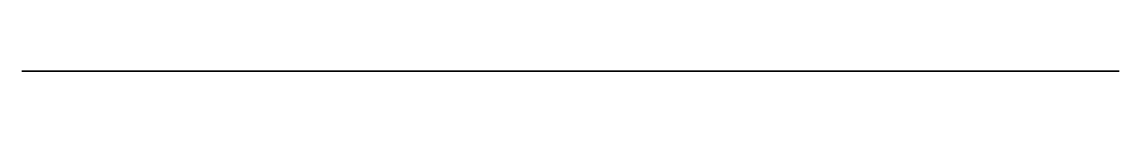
# Model space of a CAD drawing. Header units: millimetres. Extents: x 80.7 to 99.3, y 0 to 0.
import ezdxf

# ---------------------------------------------------------------- set-up
doc = ezdxf.new("R2010")
doc.units = ezdxf.units.MM
doc.layers.get('0').update_dxf_attribs({"color": 173, "true_color": 0x5858e1})

msp = doc.modelspace()

# ---------------------------------------------------------------- linework, layer by layer
at = {"color": 24, "true_color": 0xb01a1a}
msp.add_polyline3d([(99.083, 0, -32.796), (99.278, 0, -32.796), (99.278, 0, -73.174), (80.721, 0, -73.174), (80.721, 0, -56.699), (82.278, 0, -55.51), (82.278, 0, -8.586), (80.721, 0, -7.198), (80.721, 0, 17.433), (85.535, 0, 17.433), (85.564, 0, 16.079), (85.667, 0, 14.702), (85.842, 0, 13.314), (86.089, 0, 11.928), (86.407, 0, 10.557), (86.794, 0, 9.214), (87.25, 0, 7.913), (87.774, 0, 6.665), (88.171, 0, 5.847), (88.609, 0, 5.036), (89.09, 0, 4.242), (89.612, 0, 3.477), (90.175, 0, 2.751), (90.471, 0, 2.407), (90.777, 0, 2.076), (91.093, 0, 1.76), (91.419, 0, 1.462), (91.754, 0, 1.181), (92.099, 0, 0.92), (92.332, 0, 0.759), (92.572, 0, 0.609), (92.817, 0, 0.469), (93.067, 0, 0.339), (93.322, 0, 0.219), (93.582, 0, 0.109), (93.846, 0, 0.009), (94.114, 0, -0.082), (94.385, 0, -0.163), (94.66, 0, -0.234), (95.217, 0, -0.348), (95.782, 0, -0.424), (96.352, 0, -0.464), (96.352, 0, -30.173), (96.355, 0, -30.315), (96.365, 0, -30.457), (96.38, 0, -30.598), (96.403, 0, -30.737), (96.431, 0, -30.874), (96.466, 0, -31.009), (96.508, 0, -31.141), (96.556, 0, -31.27), (96.611, 0, -31.396), (96.672, 0, -31.518), (96.74, 0, -31.635), (96.815, 0, -31.748), (96.897, 0, -31.856), (96.985, 0, -31.958), (97.08, 0, -32.055), (97.182, 0, -32.145), (97.276, 0, -32.218), (97.374, 0, -32.288), (97.476, 0, -32.354), (97.582, 0, -32.416), (97.692, 0, -32.474), (97.805, 0, -32.527), (97.921, 0, -32.576), (98.04, 0, -32.621), (98.163, 0, -32.661), (98.288, 0, -32.696), (98.415, 0, -32.726), (98.545, 0, -32.75), (98.677, 0, -32.77), (98.811, 0, -32.784), (98.946, 0, -32.793)], close=True, dxfattribs=at)

doc.saveas('drawing.dxf')
